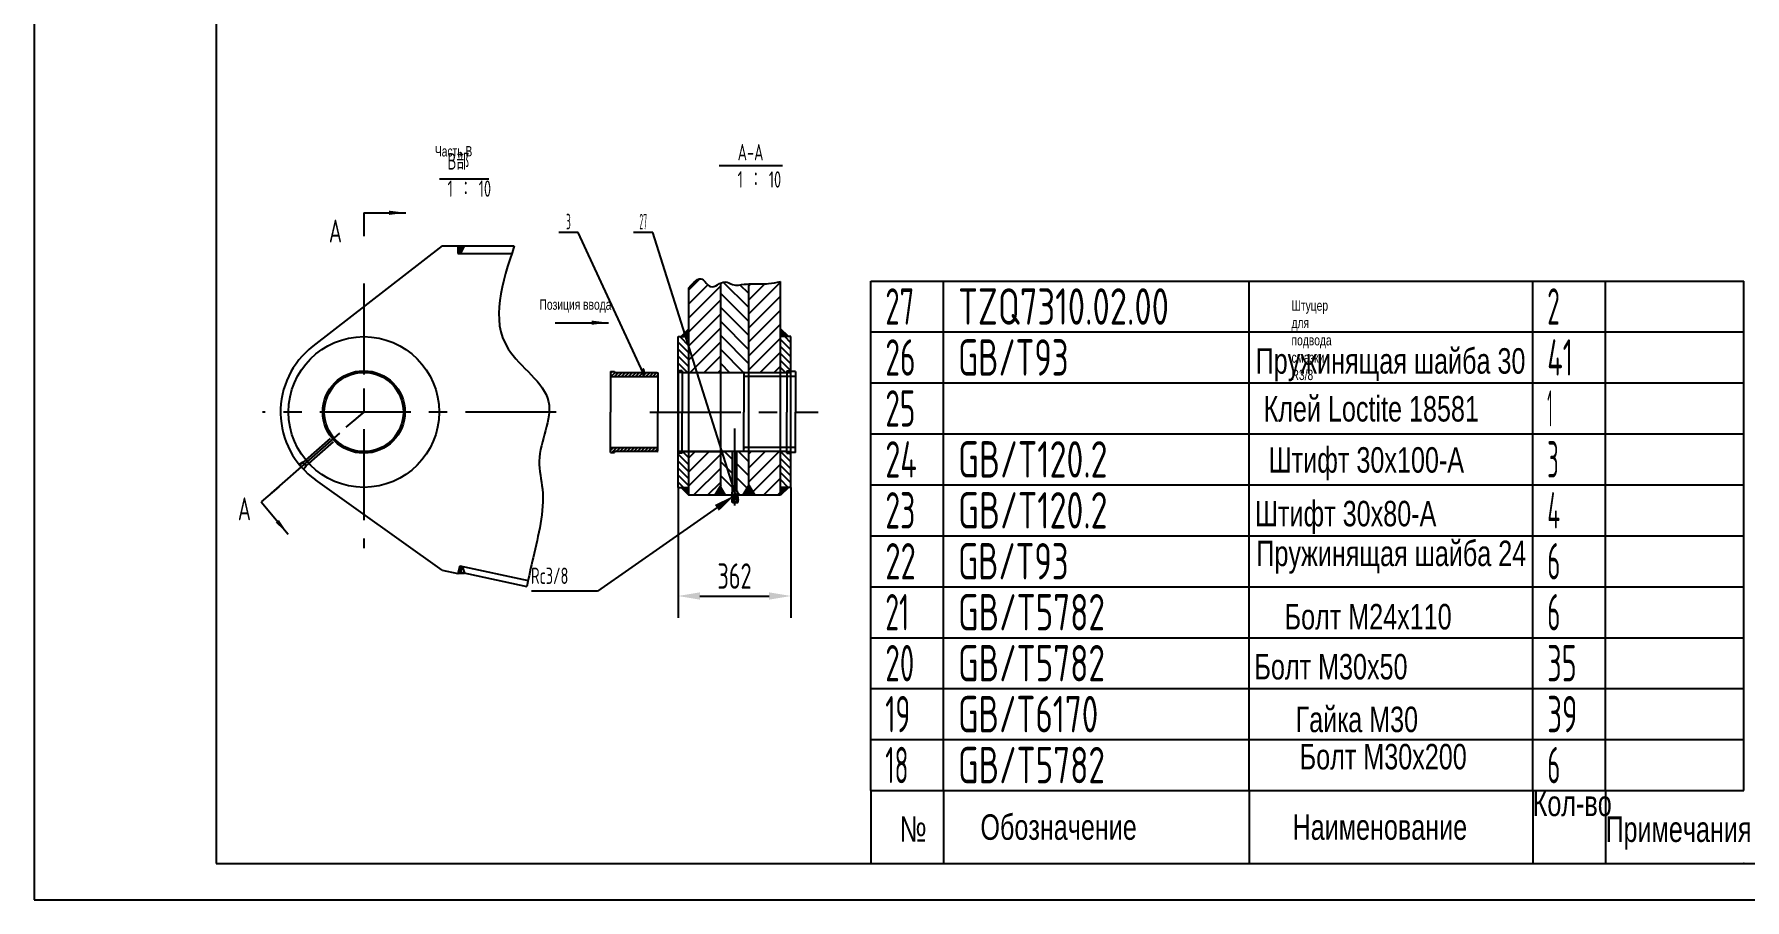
# Model space of a CAD drawing. Header units: millimetres. Extents: x 0 to 30627, y -801 to 20790.
# Drawn here: x 0 to 16461, y 0 to 8323 of the extents above; entities that cross this region are included whole.
import ezdxf
from ezdxf.enums import TextEntityAlignment as Align

# ---------------------------------------------------------------- set-up
doc = ezdxf.new("R2010")
doc.units = ezdxf.units.MM
doc.header["$LTSCALE"] = 700
for name, pattern in [('F', [0.75, 0.5, -0.25]), ('G', [2, 1.25, -0.25, 0.25, -0.25]), ('K', [2.5, 1.25, -0.25, 0.25, -0.25, 0.25, -0.25])]:
    doc.linetypes.add(name, pattern=pattern)
for name, color, linetype in [('01', 7, 'Continuous'), ('02', 1, 'Continuous'), ('04', 2, 'F'), ('05', 142, 'G'), ('07', 6, 'K'), ('08', 1, 'Continuous'), ('11', 3, 'Continuous')]:
    doc.layers.add(name, color=color, linetype=linetype)
doc.styles.get("Standard").update_dxf_attribs({"font": 'isocp', "width": 0.707, "bigfont": 'intecad.shx'})
doc.dimstyles.new('INTE', dxfattribs={"dimscale": 70, "dimtxt": 3.5, "dimasz": 3, "dimexe": 3, "dimexo": 0, "dimgap": 1, "dimtad": 1, "dimdec": 3, "dimdsep": 46, "dimtxsty": 'Standard', "dimcen": 0, "dimclrd": 1, "dimclre": 1, "dimclrt": 3, "dimaunit": 1, "dimadec": 0, "dimazin": 0, "dimtfac": 1, "dimtmove": 0, "dimatfit": 0, "dimfxl": 1, "dimarcsym": 0})
pattern_1 = [(45, (-11885.36, -2351.03), (-67.3519, 67.3519), [])]
pattern_2 = [(135, (-11885.36, -2351.034), (-33.67596, -33.67596), [])]
pattern_3 = [(135, (-11885.36, -2351.03), (-67.3519, -67.3519), [])]

# ---------------------------------------------------------------- blocks, each defined once
blk = doc.blocks.new('*D9')
at = {"layer": '08', "color": 1, "lineweight": -2}
for p, q in [((6196, 3966), (6196, 2711)), ((7282, 3966), (7282, 2711)), ((6406, 2921), (7072, 2921))]:
    blk.add_line(p, q, dxfattribs=at)
at = {"layer": '08', "color": 1}
for points in [[(6406, 2956), (6406, 2886), (6196, 2921)], [(7072, 2956), (7072, 2886), (7282, 2921)]]:
    blk.add_solid(points, dxfattribs=at)
at = {"layer": 'DEFPOINTS', "color": 0}
for p in [(6196, 3966), (7282, 3966), (7282, 2921)]:
    blk.add_point(p, dxfattribs=at)
at = {"layer": '08', "color": 3, "insert": (6739, 3113), "char_height": 245, "attachment_point": 5}
blk.add_mtext('362', dxfattribs=at)
blk = doc.blocks.new('*U36')
at = {"layer": '01'}
for points in [[(25, 292), (25, 5)], [(25, 5), (415, 5)]]:
    blk.add_lwpolyline(points, dxfattribs=at)
at = {"layer": '02'}
for points in [[(0, 297), (0, 0)], [(0, 0), (420, 0)]]:
    blk.add_lwpolyline(points, dxfattribs=at)
blk = doc.blocks.new('*U58')
at = {"layer": '01'}
for p, q in [((0, -490), (0, 0)), ((8400, -490), (8400, 0))]:
    blk.add_line(p, q, dxfattribs=at)
at = {"layer": '02'}
for p, q in [((0, 0), (700, 0)), ((700, -490), (700, 0)), ((700, 0), (3640, 0)), ((3640, -490), (3640, 0)), ((3640, 0), (6370, 0)), ((6370, -490), (6370, 0)), ((6370, 0), (7070, 0)), ((7070, -490), (7070, 0)), ((7070, 0), (8400, 0))]:
    blk.add_line(p, q, dxfattribs=at)
blk = doc.blocks.new('*U59')
at = {"layer": '01'}
for p, q in [((0, -490), (0, 0)), ((8400, -490), (8400, 0))]:
    blk.add_line(p, q, dxfattribs=at)
at = {"layer": '02'}
for p, q in [((0, 0), (700, 0)), ((700, -490), (700, 0)), ((700, 0), (3640, 0)), ((3640, -490), (3640, 0)), ((3640, 0), (6370, 0)), ((6370, -490), (6370, 0)), ((6370, 0), (7070, 0)), ((7070, -490), (7070, 0)), ((7070, 0), (8400, 0))]:
    blk.add_line(p, q, dxfattribs=at)
blk = doc.blocks.new('*U60')
at = {"layer": '01'}
for p, q in [((0, -490), (0, 0)), ((8400, -490), (8400, 0))]:
    blk.add_line(p, q, dxfattribs=at)
at = {"layer": '02'}
for p, q in [((0, 0), (700, 0)), ((700, -490), (700, 0)), ((700, 0), (3640, 0)), ((3640, -490), (3640, 0)), ((3640, 0), (6370, 0)), ((6370, -490), (6370, 0)), ((6370, 0), (7070, 0)), ((7070, -490), (7070, 0)), ((7070, 0), (8400, 0))]:
    blk.add_line(p, q, dxfattribs=at)
blk = doc.blocks.new('*U61')
at = {"layer": '01'}
for p, q in [((0, -490), (0, 0)), ((8400, -490), (8400, 0))]:
    blk.add_line(p, q, dxfattribs=at)
at = {"layer": '02'}
for p, q in [((0, 0), (700, 0)), ((700, -490), (700, 0)), ((700, 0), (3640, 0)), ((3640, -490), (3640, 0)), ((3640, 0), (6370, 0)), ((6370, -490), (6370, 0)), ((6370, 0), (7070, 0)), ((7070, -490), (7070, 0)), ((7070, 0), (8400, 0))]:
    blk.add_line(p, q, dxfattribs=at)
blk = doc.blocks.new('*U62')
at = {"layer": '01'}
for p, q in [((0, -490), (0, 0)), ((8400, -490), (8400, 0))]:
    blk.add_line(p, q, dxfattribs=at)
at = {"layer": '02'}
for p, q in [((0, 0), (700, 0)), ((700, -490), (700, 0)), ((700, 0), (3640, 0)), ((3640, -490), (3640, 0)), ((3640, 0), (6370, 0)), ((6370, -490), (6370, 0)), ((6370, 0), (7070, 0)), ((7070, -490), (7070, 0)), ((7070, 0), (8400, 0))]:
    blk.add_line(p, q, dxfattribs=at)
blk = doc.blocks.new('*U63')
at = {"layer": '01'}
for p, q in [((0, -490), (0, 0)), ((8400, -490), (8400, 0))]:
    blk.add_line(p, q, dxfattribs=at)
at = {"layer": '02'}
for p, q in [((0, 0), (700, 0)), ((700, -490), (700, 0)), ((700, 0), (3640, 0)), ((3640, -490), (3640, 0)), ((3640, 0), (6370, 0)), ((6370, -490), (6370, 0)), ((6370, 0), (7070, 0)), ((7070, -490), (7070, 0)), ((7070, 0), (8400, 0))]:
    blk.add_line(p, q, dxfattribs=at)
blk = doc.blocks.new('*U64')
at = {"layer": '01'}
for p, q in [((0, -490), (0, 0)), ((8400, -490), (8400, 0))]:
    blk.add_line(p, q, dxfattribs=at)
at = {"layer": '02'}
for p, q in [((0, 0), (700, 0)), ((700, -490), (700, 0)), ((700, 0), (3640, 0)), ((3640, -490), (3640, 0)), ((3640, 0), (6370, 0)), ((6370, -490), (6370, 0)), ((6370, 0), (7070, 0)), ((7070, -490), (7070, 0)), ((7070, 0), (8400, 0))]:
    blk.add_line(p, q, dxfattribs=at)
blk = doc.blocks.new('*U65')
at = {"layer": '01'}
for p, q in [((0, -490), (0, 0)), ((8400, -490), (8400, 0))]:
    blk.add_line(p, q, dxfattribs=at)
at = {"layer": '02'}
for p, q in [((0, 0), (700, 0)), ((700, -490), (700, 0)), ((700, 0), (3640, 0)), ((3640, -490), (3640, 0)), ((3640, 0), (6370, 0)), ((6370, -490), (6370, 0)), ((6370, 0), (7070, 0)), ((7070, -490), (7070, 0)), ((7070, 0), (8400, 0))]:
    blk.add_line(p, q, dxfattribs=at)
blk = doc.blocks.new('*U66')
at = {"layer": '01'}
for p, q in [((0, -490), (0, 0)), ((8400, -490), (8400, 0))]:
    blk.add_line(p, q, dxfattribs=at)
at = {"layer": '02'}
for p, q in [((0, 0), (700, 0)), ((700, -490), (700, 0)), ((700, 0), (3640, 0)), ((3640, -490), (3640, 0)), ((3640, 0), (6370, 0)), ((6370, -490), (6370, 0)), ((6370, 0), (7070, 0)), ((7070, -490), (7070, 0)), ((7070, 0), (8400, 0))]:
    blk.add_line(p, q, dxfattribs=at)
blk = doc.blocks.new('*U67')
at = {"layer": '01'}
for p, q in [((0, -490), (0, 0)), ((0, 0), (700, 0)), ((700, 0), (3640, 0)), ((3640, 0), (6370, 0)), ((6370, 0), (7070, 0)), ((7070, 0), (8400, 0)), ((8400, -490), (8400, 0))]:
    blk.add_line(p, q, dxfattribs=at)
at = {"layer": '02'}
for p, q in [((700, -490), (700, 0)), ((3640, -490), (3640, 0)), ((6370, -490), (6370, 0)), ((7070, -490), (7070, 0))]:
    blk.add_line(p, q, dxfattribs=at)

msp = doc.modelspace()

# ---------------------------------------------------------------- hatches: boundary and pattern name
at = {"layer": '01'}
for points in [[(4104.888, 6289.4198), (4077.888, 6289.4198), (4077.888, 6214.4198), (4104.888, 6214.4198)], [(7256.8326, 5414.9198), (7181.8326, 5491.4198), (7181.8326, 5414.9198)], [(6224.8326, 3965.9198), (6299.8326, 3889.4198), (6299.8326, 3965.9198)], [(6605.8326, 3889.4198), (6605.8326, 3988.1467), (6548.8326, 3889.4198)], [(6605.8326, 3988.1467), (6605.8326, 3889.4198), (6662.8326, 3889.4198)], [(7256.8326, 3965.9198), (7181.8326, 3965.9198), (7181.8326, 3889.4198)], [(4141.6602, 3140.7906), (4104.888, 3148.7833), (4077.888, 3136.4198)]]:
    msp.add_hatch(color=256, dxfattribs=at).paths.add_polyline_path(points)
at = {"layer": '01', "linetype": 'Continuous'}
for points in [[(4139.9605, 6289.4198), (4104.888, 6289.4198), (4104.888, 6214.4198)], [(6224.8326, 5414.9198), (6279.2444, 5470.4198), (6299.8326, 5470.4198), (6299.8326, 5414.9198)], [(6299.8326, 5491.4198), (6299.8326, 5470.4198), (6279.2444, 5470.4198)]]:
    msp.add_hatch(color=7, dxfattribs=at).paths.add_polyline_path(points)
at = {"layer": '01'}
h = msp.add_hatch(color=256, dxfattribs=at)
h.paths.add_polyline_path([(6875.8326, 3889.4198), (6818.7367, 3889.4198), (6875.7846, 3988.2298), (6875.8326, 3988.1467)])
h.paths.add_polyline_path([(6932.8326, 3889.4198), (6875.8326, 3889.4198), (6875.8326, 3988.1467)])
h = msp.add_hatch(color=256, dxfattribs=at)
h.paths.add_polyline_path([(4141.6602, 3140.7906), (4077.888, 3136.4198), (4094.2946, 3212.4868), (4117.6366, 3207.4132), (4117.6345, 3207.4034)])
h.paths.add_polyline_path([(4104.888, 3148.7833), (4141.6602, 3140.7906), (4117.6345, 3207.4034)])
at = {"layer": '02'}
h = msp.add_hatch(dxfattribs=at)
h.set_pattern_fill('LINE', color=256, scale=30, angle=45, style=0)
h.set_pattern_definition(pattern_1)
edge = h.paths.add_edge_path()
edge.add_spline(control_points=[(6605.8326, 5930.7373), (6571.1631, 5914.2271), (6500.9227, 5858.4938), (6422.0222, 6024.7156), (6345.2577, 5935.761), (6299.8326, 5883.1223)], knot_values=[0, 0, 0, 0, 104.6729139553, 211.403577156, 366.10556639, 366.10556639, 366.10556639, 366.10556639], degree=3, periodic=0)
edge.add_line((6299.8326, 5883.1223), (6299.8326, 5071.4198))
edge.add_line((6299.8326, 5071.4198), (6605.8326, 5071.4198))
edge.add_line((6605.8326, 5071.4198), (6605.8326, 5930.7373))
h.paths.add_polyline_path([(6299.8326, 4309.4198), (6299.8326, 3889.4198), (6548.8326, 3889.4198), (6605.8326, 3988.1467), (6605.8326, 4309.4198)])
at = {"layer": '02', "linetype": 'Continuous'}
h = msp.add_hatch(dxfattribs=at)
h.set_pattern_fill('LINE', color=1, scale=30, angle=135, style=0)
h.set_pattern_definition(pattern_3)
edge = h.paths.add_edge_path()
edge.add_spline(control_points=[(6875.8326, 5922.4663), (6862.4769, 5921.8671), (6810.5447, 5917.9016), (6730.9749, 5897.4026), (6660.0911, 5951.2905), (6620.2762, 5937.6156), (6605.8326, 5930.7373)], knot_values=[366.10556639, 366.10556639, 366.10556639, 366.10556639, 406.0724299804, 520.8902865299, 597.6478667848, 641.2554964719, 641.2554964719, 641.2554964719, 641.2554964719], degree=3, periodic=0)
edge.add_line((6605.8326, 5930.7373), (6605.8326, 5071.4198))
edge.add_line((6605.8326, 5071.4198), (6875.8326, 5071.4198))
edge.add_line((6875.8326, 5071.4198), (6875.8326, 5922.4663))
at = {"layer": '02'}
h = msp.add_hatch(dxfattribs=at)
h.set_pattern_fill('LINE', color=256, scale=30, angle=45, style=0)
h.set_pattern_definition(pattern_1)
h.paths.add_polyline_path([(6875.8326, 3988.1467), (6932.8326, 3889.4198), (7181.8326, 3889.4198), (7181.8326, 4309.4198), (6875.8326, 4309.4198)])
edge = h.paths.add_edge_path()
edge.add_line((6875.8326, 5071.4198), (7181.8326, 5071.4198))
edge.add_line((7181.8326, 5071.4198), (7181.8326, 5945.3864))
edge.add_spline(control_points=[(7181.8326, 5945.3864), (7143.1043, 5937.4834), (7080.7467, 5924.7585), (6977.7246, 5921.148), (6915.0867, 5924.2276), (6875.8326, 5922.4663)], knot_values=[641.2554964719, 641.2554964719, 641.2554964719, 641.2554964719, 759.6166593148, 831.8327394945, 949.3001836191, 949.3001836191, 949.3001836191, 949.3001836191], degree=3, periodic=0)
edge.add_line((6875.8326, 5922.4663), (6875.8326, 5071.4198))
h = msp.add_hatch(dxfattribs=at)
h.set_pattern_fill('LINE', color=256, scale=15, angle=135, style=0)
h.set_pattern_definition(pattern_2)
h.paths.add_polyline_path([(6299.8326, 4309.4198), (6235.3326, 4309.4198), (6196.3326, 4294.4198), (6196.3326, 3965.9198), (6299.8326, 3965.9198)])
h.paths.add_polyline_path([(6299.8326, 5414.9198), (6196.3326, 5414.9198), (6196.3326, 5086.4198), (6235.3326, 5071.4198), (6299.8326, 5071.4198)])
h = msp.add_hatch(dxfattribs=at)
h.set_pattern_fill('LINE', color=256, scale=15, angle=135, style=0)
h.set_pattern_definition(pattern_2)
h.paths.add_polyline_path([(7282.3326, 5414.9198), (7181.8326, 5414.9198), (7181.8326, 5071.4198), (7243.3326, 5071.4198), (7282.3326, 5086.4198)])
h.paths.add_polyline_path([(7181.8326, 3965.9198), (7282.3326, 3965.9198), (7282.3326, 4294.4198), (7243.3326, 4309.4198), (7181.8326, 4309.4198)])
at = {"layer": '02', "linetype": 'Continuous'}
h = msp.add_hatch(dxfattribs=at)
h.set_pattern_fill('LINE', color=1, scale=7.5, angle=45, style=0)
h.set_pattern_definition([(45, (-3751.942, 1186.114), (-16.83798, 16.83798), [])])
h.paths.add_polyline_path([(5992.5542, 5032.4198, 0.4142135624), (6001.5542, 5041.4198), (6001.5542, 5066.2236), (5992.5542, 5071.4198), (5584.5542, 5071.4198), (5584.5542, 5080.4198), (5545.5542, 5080.4198), (5545.5542, 5032.4198)])
h.paths.add_polyline_path([(5992.5542, 4309.4198), (6001.5542, 4314.6159), (6001.5542, 4339.4198, 0.4142135624), (5992.5542, 4348.4198), (5545.5542, 4348.4198), (5545.5542, 4300.4198), (5584.5542, 4300.4198), (5584.5542, 4309.4198)])
h.paths.add_polyline_path([(5830.3752, 5032.4043), (5915.7121, 5032.4043), (5915.7121, 5143.1735), (5830.3752, 5143.1735)], flags=9)
h = msp.add_hatch(dxfattribs=at)
h.set_pattern_fill('LINE', color=1, scale=30, angle=135, style=0)
h.set_pattern_definition(pattern_3)
h.paths.add_polyline_path([(6875.8326, 4309.4198), (6761.8326, 4309.4198), (6761.8326, 3931.4198), (6765.1386, 3931.4198), (6771.1301, 3889.4198), (6818.7367, 3889.4198), (6875.8326, 3988.3128)])
h.paths.add_polyline_path([(6719.8326, 4309.4198), (6605.8326, 4309.4198), (6605.8326, 3889.4198), (6710.5351, 3889.4198), (6716.5266, 3931.4198), (6719.8326, 3931.4198)])
h.paths.add_polyline_path([(6719.8326, 3931.4198), (6716.5266, 3931.4198), (6710.5351, 3889.4198), (6714.3076, 3889.4198)])
h.paths.add_polyline_path([(6765.1386, 3931.4198), (6761.8326, 3931.4198), (6767.3576, 3889.4198), (6771.1301, 3889.4198)])

# ---------------------------------------------------------------- linework, layer by layer
for p, q in [((8050, 1050), (16450, 1050)), ((8050, 1050), (8050, 350)), ((8750, 1050), (8750, 350)), ((11690, 1050), (11690, 350)), ((14420, 1050), (14420, 350)), ((15120, 1050), (15120, 350))]:
    msp.add_line(p, q)
msp.add_circle((3171.888, 4690.4198), 724.5)
at = {"layer": '01'}
for p, q in [((3901.2306, 6933.9066), (4375.0815, 6933.9066)), ((6591.1058, 7060.1568), (7201.4154, 7060.1568)), ((3171.888, 6606.1754), (3171.888, 6381.1754)), ((3924.888, 6289.4198), (2680.5723, 5323.0412)), ((3924.888, 6289.4198), (4620.0442, 6289.4198)), ((4077.888, 6289.4198), (4077.888, 6214.4198)), ((6224.8326, 5414.9198), (6299.8326, 5491.4198)), ((7256.8326, 5414.9198), (7181.8326, 5491.4198)), ((6196.3326, 5080.4198), (6196.3326, 4300.4198)), ((3171.888, 4915.4198), (3171.888, 4690.4198)), ((3171.888, 4690.4198), (2999.9497, 4545.2915)), ((2354.3208, 3970.5552), (2182.3825, 3825.4269)), ((3924.888, 3169.4198), (2706.7447, 4038.3134)), ((6224.8326, 3965.9198), (6299.8326, 3889.4198)), ((6875.8326, 3988.3128), (6818.8326, 3889.5859)), ((7256.8326, 3965.9198), (7181.8326, 3889.4198)), ((6709.6326, 3878.6198), (6772.0326, 3878.6198)), ((6713.8326, 3866.6198), (6709.6326, 3869.0447)), ((6713.8326, 3866.6198), (6767.8326, 3866.6198)), ((6713.8326, 3851.6198), (6767.8326, 3851.6198)), ((6713.8326, 3826.1198), (6767.8326, 3826.1198)), ((6716.8326, 3823.1198), (6713.8326, 3826.1198)), ((6715.8396, 3889.4198), (6715.7833, 3887.6198)), ((6715.7833, 3887.6198), (6765.8818, 3887.6198)), ((6716.8326, 3823.1198), (6764.8326, 3823.1198)), ((6721.3326, 3820.1198), (6760.3326, 3820.1198)), ((6721.3326, 3820.1198), (6722.8326, 3818.6198)), ((6722.8326, 3818.6198), (6758.8326, 3818.6198)), ((6758.8326, 3818.6198), (6760.3326, 3820.1198)), ((6764.8326, 3823.1198), (6767.8326, 3826.1198)), ((6765.8256, 3889.4198), (6765.8818, 3887.6198)), ((6767.8326, 3866.6198), (6772.0326, 3869.0447)), ((3924.888, 3169.4198), (4077.888, 3136.4198)), ((4094.2929, 3212.4788), (4077.888, 3136.4198)), ((4077.888, 3136.4198), (4104.888, 3148.7833)), ((4077.888, 3136.4198), (4141.6602, 3140.7906)), ((4094.2946, 3212.4868), (4751.9561, 3069.54)), ((4104.888, 3148.7833), (4117.6345, 3207.4034)), ((4104.888, 3148.7833), (4739.589, 3010.8271)), ((4117.6345, 3207.4034), (4141.6602, 3140.7906))]:
    msp.add_line(p, q, dxfattribs=at)
at = {"layer": '01', "color": 7, "linetype": 'Continuous'}
for p, q in [((4104.888, 6289.4198), (4104.888, 6214.4198)), ((4104.888, 6214.4198), (4139.9605, 6289.4198)), ((4077.888, 6214.4198), (4595.4727, 6214.4198)), ((6605.8326, 3889.4198), (6605.8326, 5930.7373)), ((7181.8326, 3889.4198), (7181.8326, 5945.3864)), ((6299.8326, 3889.4198), (6299.8326, 5883.1223)), ((6875.8326, 3889.4198), (6875.8326, 5922.4663)), ((6196.3326, 3965.9198), (6196.3326, 5414.9198)), ((6196.3326, 5414.9198), (6299.8326, 5414.9198)), ((7282.3326, 5414.9198), (7181.8326, 5414.9198)), ((7282.3326, 3965.9198), (7282.3326, 5414.9198)), ((5545.5542, 5080.4198), (5545.5542, 4690.4198)), ((5545.5542, 5080.4198), (5584.5542, 5080.4198)), ((5545.5542, 5032.4198), (5992.5542, 5032.4198)), ((5584.5542, 5080.4198), (5584.5542, 5071.4198)), ((5584.5542, 5071.4198), (5992.5542, 5071.4198)), ((5992.5542, 5071.4198), (6001.5542, 5066.2236)), ((6001.5542, 5066.2236), (6001.5542, 4690.4198)), ((6235.3326, 5086.4198), (6196.3326, 5086.4198)), ((6196.3326, 5080.4198), (6196.3326, 5071.4198)), ((6235.3326, 5086.4198), (6235.3326, 4690.4198)), ((6235.3326, 5071.4198), (7243.3326, 5071.4198)), ((6235.3326, 5071.4198), (6643.3326, 5071.4198)), ((7243.3326, 5086.4198), (7282.3326, 5086.4198)), ((7243.3326, 5086.4198), (7243.3326, 4690.4198)), ((5545.5542, 4300.4198), (5545.5542, 4690.4198)), ((6001.5542, 4314.6159), (6001.5542, 4690.4198)), ((6235.3326, 4294.4198), (6235.3326, 4690.4198)), ((7243.3326, 4294.4198), (7243.3326, 4690.4198)), ((5545.5542, 4348.4198), (5992.5542, 4348.4198)), ((5545.5542, 4300.4198), (5584.5542, 4300.4198)), ((5992.5542, 4309.4198), (5584.5542, 4309.4198)), ((5584.5542, 4309.4198), (5584.5542, 4300.4198)), ((5992.5542, 4309.4198), (6001.5542, 4314.6159)), ((6196.3326, 4300.4198), (6196.3326, 4309.4198)), ((6235.3326, 4294.4198), (6196.3326, 4294.4198)), ((7243.3326, 4309.4198), (6235.3326, 4309.4198)), ((6235.3326, 4309.4198), (6643.3326, 4309.4198)), ((6719.8326, 3931.4198), (6719.8326, 4309.4198)), ((6761.8326, 3931.4198), (6761.8326, 4309.4198)), ((7243.3326, 4294.4198), (7282.3326, 4294.4198)), ((6196.3326, 3965.9198), (6299.8326, 3965.9198)), ((6605.8326, 3988.1467), (6548.8326, 3889.4198)), ((6875.8326, 3988.1467), (6932.8326, 3889.4198)), ((7282.3326, 3965.9198), (7181.8326, 3965.9198)), ((7181.8326, 3889.4198), (6299.8326, 3889.4198)), ((6707.8326, 3889.4198), (6773.8326, 3889.4198)), ((6709.6326, 3878.6198), (6709.6326, 3869.0447)), ((6713.8326, 3851.6198), (6713.8326, 3826.1198)), ((6719.8326, 3931.4198), (6714.3076, 3889.4198)), ((6765.1386, 3931.4198), (6716.5266, 3931.4198)), ((6719.8326, 3884.6198), (6719.8326, 3881.6198)), ((6721.3326, 3863.6198), (6721.3326, 3854.6198)), ((6721.3326, 3823.1198), (6721.3326, 3820.1198)), ((6725.2326, 3878.6198), (6725.2326, 3869.0447)), ((6756.4326, 3878.6198), (6756.4326, 3869.0447)), ((6760.3326, 3863.6198), (6760.3326, 3854.6198)), ((6760.3326, 3823.1198), (6760.3326, 3820.1198)), ((6761.8326, 3931.4198), (6767.3576, 3889.4198)), ((6761.8326, 3884.6198), (6761.8326, 3881.6198)), ((6767.8326, 3851.6198), (6767.8326, 3826.1198)), ((6772.0326, 3878.6198), (6772.0326, 3869.0447))]:
    msp.add_line(p, q, dxfattribs=at)
for radius in [396, 381]:
    msp.add_circle((3171.888, 4690.4198), radius, dxfattribs=at)
at = {"layer": '01'}
for centre, radius, start, end in [((3171.888, 4690.4198), 801, 127.83414814, 234.49998553), ((6717.4013, 3880.4777), 13.858, 245.8541947, 304.40974135), ((6716.8326, 3884.6198), 3, 0, 90), ((6716.8326, 3881.6198), 3, 270, 0), ((6718.3326, 3863.6198), 3, 0, 90), ((6718.3326, 3854.6198), 3, 270, 0), ((6740.8326, 3918.0122), 51.3924, 252.32924881, 287.67075119), ((6740.8326, 3833.6198), 18, 236.44269024, 303.55730976), ((6764.2638, 3880.4777), 13.858, 235.59025865, 294.1458053), ((6763.3326, 3863.6198), 3, 90, 180), ((6763.3326, 3854.6198), 3, 180, 270), ((6764.8326, 3884.6198), 3, 90, 180), ((6764.8326, 3881.6198), 3, 180, 270)]:
    msp.add_arc(centre, radius, start, end, dxfattribs=at)
at = {"layer": '01', "color": 7, "linetype": 'Continuous'}
for centre, start, end in [((5992.5542, 5041.4198), 270, 0), ((5992.5542, 4339.4198), 0, 90)]:
    msp.add_arc(centre, 9, start, end, dxfattribs=at)
at = {"layer": '01'}
msp.add_point((16450, 350), dxfattribs=at)
at = {"layer": '02'}
for p, q in [((3171.888, 6606.1754), (3576.888, 6606.1754)), ((5233.6151, 6417.3521), (5047.6151, 6417.3521)), ((5861.2505, 5068.5581), (5233.6151, 6417.3521)), ((5953.6231, 6417.3521), (5767.6231, 6417.3521)), ((6767.8326, 3838.8698), (5953.6231, 6417.3521)), ((5012.3312, 5549.3349), (5525.3312, 5549.3349)), ((2182.3825, 3825.4269), (2443.6134, 3515.938)), ((6716.5266, 3931.4198), (6710.5351, 3889.4198)), ((6765.1386, 3931.4198), (6771.1301, 3889.4198))]:
    msp.add_line(p, q, dxfattribs=at)
at = {"layer": '02', "color": 1, "linetype": 'Continuous'}
for p, q in [((6717.7326, 3889.4198), (6717.6763, 3887.6198)), ((6719.8326, 3852.0217), (6719.8326, 3823.1198)), ((6761.8326, 3852.0217), (6761.8326, 3823.1198)), ((6763.9326, 3889.4198), (6763.9888, 3887.6198))]:
    msp.add_line(p, q, dxfattribs=at)
at = {"layer": '02'}
for points in [[(3576.888, 6606.1754, 0, 40.5, 0), (3414.888, 6606.1754, 0, 0, 0)], [(5363.3312, 5549.3349, 40.5, 0, 0), (5525.3312, 5549.3349, 0, 0, 0)], [(2443.6134, 3515.938, 0, 40.5, 0), (2339.1211, 3639.7336, 0, 0, 0)]]:
    msp.add_lwpolyline(points, format="xyseb", dxfattribs=at)
for points in [[(4620.0442, 6289.4198), (4560.0442, 5298.9664), (4950.0442, 4788.9664), (4860.0442, 4218.9664), (4890.0442, 3948.9664), (4800.0442, 3288.9664), (4739.589, 3010.8271)], [(6299.8326, 5883.1223), (6428.9568, 5968.3258), (6507.6569, 5896.2306), (6648.6614, 5942.1094), (6720.8031, 5915.8929), (6835.5741, 5919.17), (6992.9743, 5922.447), (7065.116, 5925.7241), (7181.8326, 5945.3864)]]:
    msp.add_spline(points, degree=3, dxfattribs=at)
at = {"layer": '04', "color": 2, "linetype": 'F'}
for p, q in [((2588.359, 4204.6051), (2872.4936, 4454.7845)), ((2616.1141, 4173.0829), (2900.2487, 4423.2623)), ((2586.1742, 4207.0864), (2551.1743, 4184.1437)), ((2588.359, 4204.6051), (2553.5519, 4181.2425)), ((2618.2989, 4170.6016), (2586.1742, 4207.0864)), ((2616.1141, 4173.0829), (2588.5333, 4141.5133)), ((2618.2989, 4170.6016), (2591.1102, 4138.7875))]:
    msp.add_line(p, q, dxfattribs=at)
at = {"layer": '05'}
for p, q in [((3171.888, 5925.3225), (3171.888, 3381.8701)), ((5023.9251, 4690.4198), (2196.6372, 4690.4198)), ((5924.2, 4690.4198), (7544.284, 4690.4198)), ((6740.8326, 3790.8376), (6740.8326, 4531.5787))]:
    msp.add_line(p, q, dxfattribs=at)
at = {"layer": '05', "color": 142, "linetype": 'G'}
msp.add_line((2284.5149, 3909.0914), (3171.888, 4690.4198), dxfattribs=at)
at = {"layer": '07'}
for p, q in [((6235.3326, 5071.4198), (6196.3326, 5071.4198)), ((7246.3326, 5071.4198), (7285.3326, 5071.4198)), ((6235.3326, 4309.4198), (6196.3326, 4309.4198)), ((7246.3326, 4309.4198), (7285.3326, 4309.4198))]:
    msp.add_line(p, q, dxfattribs=at)
at = {"layer": '07', "color": 6, "linetype": 'K'}
for p, q in [((6838.3326, 5071.4198), (6829.3326, 5066.2236)), ((6829.3326, 5066.2236), (6829.3326, 4690.4198)), ((7324.3326, 5032.4198), (6838.3326, 5032.4198)), ((7324.3326, 5080.4198), (7285.3326, 5080.4198)), ((7324.3326, 5080.4198), (7324.3326, 4690.4198)), ((6829.3326, 4314.6159), (6829.3326, 4690.4198)), ((7324.3326, 4300.4198), (7324.3326, 4690.4198)), ((6838.3326, 4309.4198), (6829.3326, 4314.6159)), ((7324.3326, 4348.4198), (6838.3326, 4348.4198)), ((7324.3326, 4300.4198), (7285.3326, 4300.4198))]:
    msp.add_line(p, q, dxfattribs=at)
for centre, start, end in [((6838.3326, 5041.4198), 180, 270), ((6838.3326, 4339.4198), 90, 180)]:
    msp.add_arc(centre, 9, start, end, dxfattribs=at)

# ---------------------------------------------------------------- block references
at = {"layer": '05', "xscale": 70, "yscale": 70, "zscale": 70}
msp.add_blockref('*U36', (0, 0), dxfattribs=at)
at = {"layer": '05'}
for name, p in [('*U67', (8050, 5950)), ('*U66', (8050, 5460)), ('*U65', (8050, 4970)), ('*U64', (8050, 4480)), ('*U63', (8050, 3990)), ('*U62', (8050, 3500)), ('*U61', (8050, 3010)), ('*U60', (8050, 2520)), ('*U59', (8050, 2030)), ('*U58', (8050, 1540))]:
    msp.add_blockref(name, p, dxfattribs=at)

# ---------------------------------------------------------------- texts
at = {"layer": '01', "color": 3, "insert": (5140.1781, 3036.5963), "char_height": 157.5, "attachment_point": 9}
msp.add_mtext('Rc3/8', dxfattribs=at)
at = {"layer": '02', "width": 0.605172}
for p, p2 in [((5843.2505, 5038.5581), (5879.2505, 5038.5581)), ((6749.8326, 3808.8698), (6785.8326, 3808.8698))]:
    msp.add_text('●', height=60, dxfattribs=at).set_placement(p, p2, align=Align.FIT)
at = {"layer": '05', "attachment_point": 1}
for s, insert, char_height in [('{\\fArial|b0|i0|c204|p34;\\C3;Часть В}', (3855.332, 7247.7551), 100), ('{\\fArial|b0|i0|c204|p34;\\C3;Позиция ввода}', (4862.7164, 5773.626), 100), ('{\\fArial|b0|i0|c204|p34;\\C3;Пружинящая шайба 30}', (11753.5392, 5304.0817), 245), ('{\\fArial|b0|i0|c204|p34;\\C3;Клей \\fArial|b0|i0|c0|p34;Loctite 18581}', (11830.3135, 4843.8348), 245), ('{\\fArial|b0|i0|c204|p34;\\C3;Штифт 30х100-А}', (11878.6397, 4352.1563), 245), ('{\\fArial|b0|i0|c204|p34;\\C3;Штифт 30х80-А}', (11746.6458, 3836.1022), 245), ('{\\fArial|b0|i0|c204|p34;\\C3;Пружинящая шайба 24}', (11760.8362, 3453.7367), 245), ('{\\fArial|b0|i0|c204|p34;\\C3;Болт М24х110}', (12032.1664, 2844.6137), 245), ('{\\fArial|b0|i0|c204|p34;\\C3;Болт М30х50}', (11741.8936, 2363.552), 245), ('{\\fArial|b0|i0|c204|p34;\\C3;Гайка М30}', (12137.7309, 1857.0005), 245), ('{\\fArial|b0|i0|c204|p34;\\C3;Болт М30х200}', (12177.3362, 1498.9252), 245), ('{\\fArial|b0|i0|c204|p34;\\C0;Кол-во}', (14420, 1050), 245), ('{\\fArial|b0|i0|c204|p34;\\C0;Обозначение}', (9105.1479, 821.4449), 245), ('{\\fArial|b0|i0|c204|p34;\\C0;№}', (8327.8085, 802.2679), 245), ('{\\fArial|b0|i0|c204|p34;\\C0;Наименование}', (12108.9407, 821.4449), 245), ('{\\fArial|b0|i0|c204|p34;\\C0;Примечания}', (15120, 800.822), 245)]:
    msp.add_mtext(s, dxfattribs=dict(at, insert=insert, char_height=char_height))
at = {"layer": '05', "insert": (12099.0233, 5764.3286), "char_height": 100, "width": 9.596796, "attachment_point": 1}
msp.add_mtext('{\\fArial|b0|i0|c204|p34;\\C3;Штуцер для подвода смазки \\fArial|b0|i0|c0|p34;R3/8}', dxfattribs=at)
at = {"layer": '11'}
for s, height, width, p, p2 in [('3', 148.4924, 0.527686, (5117.444, 6447.3521), (5163.7862, 6447.3521)), ('27', 148.49242, 0.39592, (5823.8787, 6447.3521), (5897.3676, 6447.3521)), ('27', 350, 0.636523, (8190, 5530), (8468.4787, 5530)), ('TZQ7310.02.00', 350, 0.694301, (8890, 5530), (10919.2848, 5530)), ('2', 350, 0.562593, (14560, 5530), (14680.1253, 5530)), ('26', 350, 0.639213, (8190, 5040), (8480.7537, 5040)), ('GB/T93', 350, 0.691199, (8890, 5040), (9953.2165, 5040)), ('41', 350, 0.614783, (14560, 5040), (14807.45, 5040)), ('25', 350, 0.638783, (8190, 4550), (8478.7284, 4550)), ('1', 350, 0.404, (14560, 4550), (14609.49, 4550)), ('24', 350, 0.641743, (8190, 4060), (8493.2237, 4060)), ('GB/T120.2', 350, 0.69525, (8890, 4060), (10328.1388, 4060)), ('3', 350, 0.527686, (14560, 4060), (14669.2297, 4060)), ('23', 350, 0.638783, (8190, 3570), (8478.7284, 3570)), ('GB/T120.2', 350, 0.69525, (8890, 3570), (10328.1388, 3570)), ('4', 350, 0.543846, (14560, 3570), (14683.725, 3570)), ('22', 350, 0.639754, (8190, 3080), (8483.3403, 3080)), ('GB/T93', 350, 0.691199, (8890, 3080), (9953.2165, 3080)), ('6', 350, 0.600695, (14560, 3080), (14686.0631, 3080)), ('21', 350, 0.623098, (8190, 2590), (8418.9887, 2590)), ('GB/T5782', 350, 0.695048, (8890, 2590), (10303.3938, 2590)), ('6', 350, 0.600695, (14560, 2590), (14686.0631, 2590)), ('20', 350, 0.636567, (8190, 2100), (8468.6735, 2100)), ('GB/T5782', 350, 0.695048, (8890, 2100), (10303.3938, 2100)), ('35', 350, 0.624881, (14560, 2100), (14842.4447, 2100)), ('19', 350, 0.612447, (8190, 1610), (8430.4208, 1610)), ('GB/T6170', 350, 0.694489, (8890, 1610), (10239.237, 1610)), ('39', 350, 0.626756, (14560, 1610), (14849.9108, 1610)), ('18', 350, 0.606, (8190, 1120), (8412.705, 1120)), ('GB/T5782', 350, 0.695048, (8890, 1120), (10303.3938, 1120)), ('6', 350, 0.600695, (14560, 1120), (14686.0631, 1120))]:
    msp.add_text(s, height=height, dxfattribs=dict(at, width=width)).set_placement(p, p2, align=Align.FIT)
at = {"layer": '11', "width": 0.707}
for p in [(2835.4904, 6254.6628), (1959.6141, 3583.018)]:
    msp.add_text('A', height=220.5, dxfattribs=at).set_placement(p, align=Align.BOTTOM_LEFT)
at = {"layer": '11', "color": 3, "linetype": 'Continuous', "insert": (6769.1555, 7267.7782), "char_height": 157.5, "width": 859.898, "attachment_point": 1}
msp.add_mtext('A-A\\P1 ： 10', dxfattribs=at)
at = {"layer": '11', "insert": (3977.7013, 7179.6491), "char_height": 157.5, "width": 1031.579, "attachment_point": 1}
msp.add_mtext('B部\\P1 ： 10', dxfattribs=at)

# ---------------------------------------------------------------- dimensions: what is measured, and where the dimension line sits
at = {"layer": '08'}
dim = msp.add_linear_dim(base=(7282.3326, 2920.8145), p1=(6196.3326, 3965.9198), p2=(7282.3326, 3965.9198), text='362', dimstyle='INTE', dxfattribs=at)
dim.commit()
dim.dimension.update_dxf_attribs({"geometry": '*D9', "text_midpoint": (6739.3326, 3113.3386)})

# ---------------------------------------------------------------- leaders
at = {"layer": '01', "annotation_type": 0, "has_hookline": 1, "hookline_direction": 1, "text_width": 356.328}
msp.add_leader([(6740.8326, 3889.4198), (5420.1781, 2966.5963), (5210.1781, 2966.5963)], dimstyle='INTE', dxfattribs=at)

doc.saveas('drawing.dxf')
